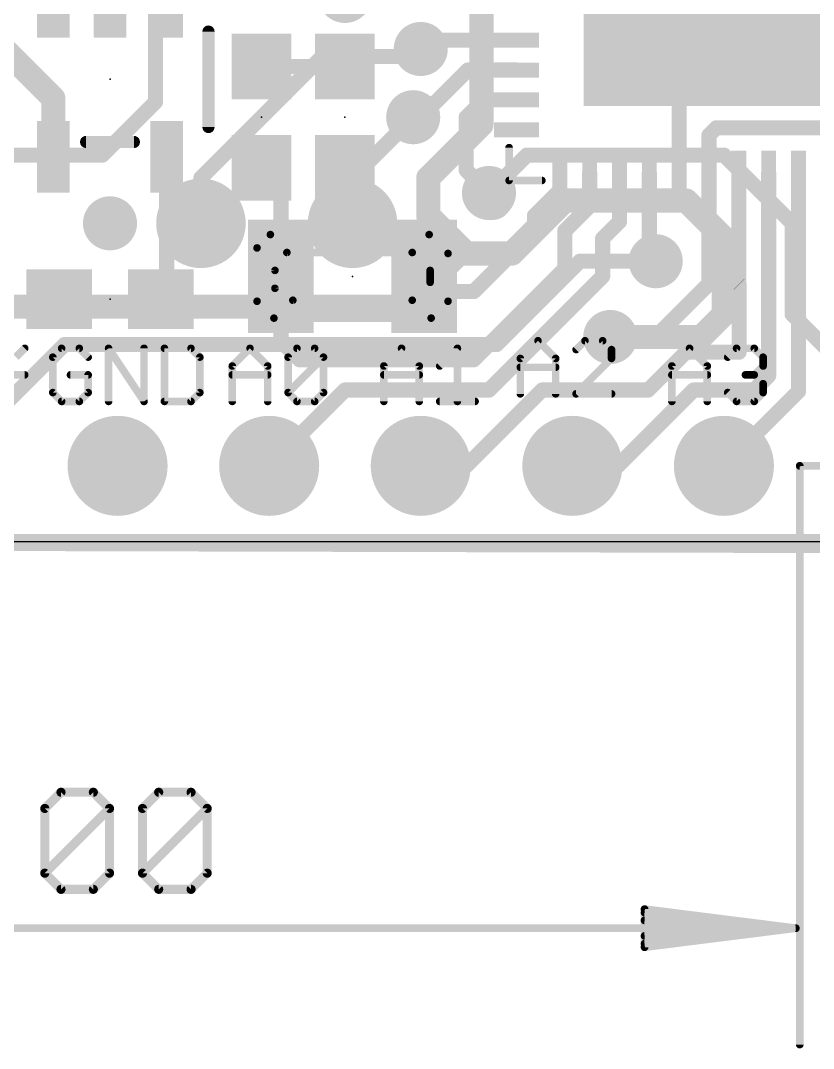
# Model space of a CAD drawing. Extents: x -9.1 to 62.5, y -8.5 to 33.
# Drawn here: x 12.34 to 25.63, y -8.49 to 8.73 of the extents above; entities that cross this region are included whole.
import ezdxf

# ---------------------------------------------------------------- set-up
doc = ezdxf.new("R2010")
doc.units = 0
for name, color, linetype in [('1', 12, 'CONTINUOUS'), ('16', 132, 'CONTINUOUS'), ('17', 110, 'CONTINUOUS'), ('18', 110, 'CONTINUOUS'), ('20', 53, 'CONTINUOUS'), ('21', 40, 'CONTINUOUS'), ('23', 40, 'CONTINUOUS'), ('47', 253, 'CONTINUOUS')]:
    doc.layers.add(name, color=color, linetype=linetype)

# ---------------------------------------------------------------- blocks, each defined once
blk = doc.blocks.new('RECT')
blk.add_solid([(-0.5, -0.5), (0.5, -0.5), (-0.5, 0.5), (0.5, 0.5)])
blk = doc.blocks.new('ROUNDP')
at = {"const_width": 0.5}
blk.add_lwpolyline([(0, -0.25, 1), (0, 0.25, 1), (0, -0.25)], format="xyb", dxfattribs=at)
blk = doc.blocks.new('PIE')
at = {"const_width": 0.5}
blk.add_lwpolyline([(0, -0.25, 1), (0, 0.25, 1), (0, -0.25)], format="xyb", dxfattribs=at)
blk = doc.blocks.new('ROUNDV')
at = {"const_width": 0.5}
blk.add_lwpolyline([(0, -0.25, 1), (0, 0.25, 1), (0, -0.25)], format="xyb", dxfattribs=at)

msp = doc.modelspace()

# ---------------------------------------------------------------- linework, layer by layer
at = {"layer": '1'}
for points, const_width in [([(23.368, 8.89), (23.368, 7.874)], 0.254), ([(23.38, 6.177), (23.38, 8.902)], 0.254), ([(12.065, 8.255), (12.893, 7.427)], 0.4064), ([(19.197, 8.402), (19.05, 8.255)], 0.254), ([(20.655, 8.402), (19.197, 8.402)], 0.254), ([(17.78, 7.962), (16.383, 7.962)], 0.254), ([(19.84, 7.902), (19.05, 7.112)], 0.254), ([(20.655, 7.902), (19.84, 7.902)], 0.254), ([(12.893, 7.427), (12.893, 6.4469)], 0.4064), ([(20.102, 7.402), (19.812, 7.112)], 0.254), ([(20.655, 7.402), (20.102, 7.402)], 0.254), ([(19.05, 7.112), (18.923, 7.112)], 0.254), ([(19.812, 7.112), (19.812, 6.223)], 0.254), ([(23.88, 6.8112), (24.003, 6.9342)], 0.254), ([(23.88, 6.177), (23.88, 6.8112)], 0.254), ([(26.8732, 6.9342), (24.003, 6.9342)], 0.254), ([(14.793, 6.4469), (14.793, 4.164)], 0.254), ([(16.383, 6.262), (16.707, 5.938)], 0.254), ([(17.78, 6.262), (17.78, 5.772)], 0.254), ([(19.812, 6.223), (20.193, 5.842)], 0.254), ([(21.38, 6.177), (21.38, 5.886)], 0.254), ([(21.88, 5.624), (21.88, 6.177)], 0.254), ([(22.38, 6.177), (22.38, 5.362)], 0.254), ([(22.88, 6.177), (22.88, 4.806)], 0.254), ([(23.88, 6.177), (23.88, 4.322)], 0.254), ([(24.38, 6.177), (24.38, 4.314)], 0.254), ([(24.88, 6.177), (24.88, 2.782)], 0.254), ([(25.38, 6.177), (25.38, 2.52)], 0.254), ([(16.707, 5.938), (16.707, 4.445)], 0.254), ([(17.78, 5.772), (19.107, 4.445)], 0.254), ([(21.38, 5.886), (20.955, 5.461)], 0.254), ([(21.88, 5.624), (21.463, 5.207)], 0.254), ([(20.955, 5.461), (20.955, 5.207)], 0.254), ([(22.38, 5.362), (22.098, 5.08)], 0.254), ([(20.955, 5.207), (19.939, 4.191)], 0.254), ([(21.463, 5.207), (21.463, 4.572)], 0.254), ([(22.098, 5.08), (22.098, 4.445)], 0.254), ([(22.88, 4.806), (22.987, 4.699)], 0.254), ([(19.939, 3.048), (21.463, 4.572)], 0.254), ([(16.707, 3.359), (16.707, 4.445)], 0.254), ([(19.361, 4.191), (19.107, 4.445)], 0.254), ([(22.098, 4.445), (20.193, 2.54)], 0.254), ([(19.939, 4.191), (19.361, 4.191)], 0.254), ([(23.88, 4.322), (22.987, 3.429)], 0.254), ([(24.38, 4.314), (24.384, 4.31)], 0.254), ([(24.384, 4.31), (24.384, 3.175)], 0.254), ([(14.793, 4.164), (14.693, 4.064)], 0.254), ([(17.018, 3.048), (16.707, 3.359)], 0.254), ([(22.987, 3.429), (22.225, 3.429)], 0.254), ([(23.495, 3.175), (22.86, 2.54)], 0.254), ([(24.384, 3.175), (23.495, 3.175)], 0.254), ([(17.018, 3.048), (19.939, 3.048)], 0.254), ([(24.88, 2.782), (24.638, 2.54)], 0.254), ([(17.78, 2.54), (16.51, 1.27)], 0.254), ([(20.193, 2.54), (17.78, 2.54)], 0.254), ([(21.082, 2.54), (19.812, 1.27)], 0.254), ([(22.86, 2.54), (21.082, 2.54)], 0.254), ([(23.622, 2.54), (22.352, 1.27)], 0.254), ([(24.638, 2.54), (23.622, 2.54)], 0.254), ([(25.38, 2.52), (24.13, 1.27)], 0.254), ([(19.812, 1.27), (19.05, 1.27)], 0.254), ([(21.844, 1.27), (21.59, 1.27)], 0.254), ([(22.352, 1.27), (21.59, 1.27)], 0.254), ([(0, 0), (50.927, -0.127)], 0.254)]:
    msp.add_lwpolyline(points, dxfattribs=dict(at, const_width=const_width))
for points, const_width in [([(19.197, 8.4655, 1), (19.197, 8.3385)], 0.127), ([(19.2419, 8.3571, 1), (19.1521, 8.4469)], 0.127), ([(20.655, 8.3385, 1), (20.655, 8.4655)], 0.127), ([(19.0051, 8.2999, 1), (19.0949, 8.2101)], 0.127), ([(16.383, 8.0255, 1), (16.383, 7.8985)], 0.127), ([(17.78, 7.8985, 1), (17.78, 8.0255)], 0.127), ([(19.84, 7.9655, 1), (19.84, 7.8385)], 0.127), ([(19.8849, 7.8571, 1), (19.7951, 7.9469)], 0.127), ([(20.655, 7.8385, 1), (20.655, 7.9655)], 0.127), ([(23.3045, 7.874, 1), (23.4315, 7.874)], 0.127), ([(12.9946, 7.427, 1), (12.7914, 7.427)], 0.2032), ([(12.8212, 7.3552, 1), (12.9648, 7.4988)], 0.2032), ([(20.102, 7.4655, 1), (20.102, 7.3385)], 0.127), ([(20.1469, 7.3571, 1), (20.0571, 7.4469)], 0.127), ([(20.655, 7.3385, 1), (20.655, 7.4655)], 0.127), ([(18.923, 7.1755, 1), (18.923, 7.0485)], 0.127), ([(19.05, 7.0485, 1), (19.05, 7.1755)], 0.127), ([(19.8755, 7.112, 1), (19.7485, 7.112)], 0.127), ([(19.0051, 7.1569, 1), (19.0949, 7.0671)], 0.127), ([(19.7671, 7.1569, 1), (19.8569, 7.0671)], 0.127), ([(23.9435, 6.8112, 1), (23.8165, 6.8112)], 0.127), ([(23.8351, 6.8561, 1), (23.9249, 6.7663)], 0.127), ([(24.003, 6.9977, 1), (24.003, 6.8707)], 0.127), ([(24.0479, 6.8893, 1), (23.9581, 6.9791)], 0.127), ([(12.7914, 6.4469, 1), (12.9946, 6.4469)], 0.2032), ([(14.8565, 6.4469, 1), (14.7295, 6.4469)], 0.127), ([(16.4279, 6.3069, 1), (16.3381, 6.2171)], 0.127), ([(17.8435, 6.262, 1), (17.7165, 6.262)], 0.127), ([(19.8569, 6.2679, 1), (19.7671, 6.1781)], 0.127), ([(19.7485, 6.223, 1), (19.8755, 6.223)], 0.127), ([(21.4435, 6.177, 1), (21.3165, 6.177)], 0.127), ([(21.9435, 6.177, 1), (21.8165, 6.177)], 0.127), ([(22.4435, 6.177, 1), (22.3165, 6.177)], 0.127), ([(22.9435, 6.177, 1), (22.8165, 6.177)], 0.127), ([(23.3165, 6.177, 1), (23.4435, 6.177)], 0.127), ([(23.9435, 6.177, 1), (23.8165, 6.177)], 0.127), ([(23.8165, 6.177, 1), (23.9435, 6.177)], 0.127), ([(24.4435, 6.177, 1), (24.3165, 6.177)], 0.127), ([(24.9435, 6.177, 1), (24.8165, 6.177)], 0.127), ([(25.4435, 6.177, 1), (25.3165, 6.177)], 0.127), ([(16.7705, 5.938, 1), (16.6435, 5.938)], 0.127), ([(16.6621, 5.8931, 1), (16.7519, 5.9829)], 0.127), ([(17.8249, 5.8169, 1), (17.7351, 5.7271)], 0.127), ([(20.1481, 5.7971, 1), (20.2379, 5.8869)], 0.127), ([(21.3165, 5.886, 1), (21.4435, 5.886)], 0.127), ([(21.4249, 5.8411, 1), (21.3351, 5.9309)], 0.127), ([(17.7165, 5.772, 1), (17.8435, 5.772)], 0.127), ([(21.8165, 5.624, 1), (21.9435, 5.624)], 0.127), ([(21.9249, 5.5791, 1), (21.8351, 5.6689)], 0.127), ([(21.0185, 5.461, 1), (20.8915, 5.461)], 0.127), ([(20.9101, 5.5059, 1), (20.9999, 5.4161)], 0.127), ([(22.3165, 5.362, 1), (22.4435, 5.362)], 0.127), ([(22.4249, 5.3171, 1), (22.3351, 5.4069)], 0.127), ([(20.8915, 5.207, 1), (21.0185, 5.207)], 0.127), ([(20.9999, 5.1621, 1), (20.9101, 5.2519)], 0.127), ([(21.5265, 5.207, 1), (21.3995, 5.207)], 0.127), ([(21.4181, 5.2519, 1), (21.5079, 5.1621)], 0.127), ([(22.1615, 5.08, 1), (22.0345, 5.08)], 0.127), ([(22.0531, 5.1249, 1), (22.1429, 5.0351)], 0.127), ([(22.9249, 4.8509, 1), (22.8351, 4.7611)], 0.127), ([(22.8165, 4.806, 1), (22.9435, 4.806)], 0.127), ([(21.5079, 4.5271, 1), (21.4181, 4.6169)], 0.127), ([(22.9421, 4.6541, 1), (23.0319, 4.7439)], 0.127), ([(16.7705, 4.445, 1), (16.6435, 4.445)], 0.127), ([(16.6435, 4.445, 1), (16.7705, 4.445)], 0.127), ([(19.1519, 4.4899, 1), (19.0621, 4.4001)], 0.127), ([(19.0621, 4.4001, 1), (19.1519, 4.4899)], 0.127), ([(21.3995, 4.572, 1), (21.5265, 4.572)], 0.127), ([(22.0345, 4.445, 1), (22.1615, 4.445)], 0.127), ([(22.1429, 4.4001, 1), (22.0531, 4.4899)], 0.127), ([(19.361, 4.2545, 1), (19.361, 4.1275)], 0.127), ([(19.939, 4.1275, 1), (19.939, 4.2545)], 0.127), ([(23.8165, 4.322, 1), (23.9435, 4.322)], 0.127), ([(23.9249, 4.2771, 1), (23.8351, 4.3669)], 0.127), ([(24.4249, 4.3589, 1), (24.3351, 4.2691)], 0.127), ([(24.3165, 4.314, 1), (24.4435, 4.314)], 0.127), ([(24.4475, 4.31, 1), (24.3205, 4.31)], 0.127), ([(24.3391, 4.2651, 1), (24.4289, 4.3549)], 0.127), ([(14.6481, 4.1089, 1), (14.7379, 4.0191)], 0.127), ([(14.7295, 4.164, 1), (14.8565, 4.164)], 0.127), ([(14.8379, 4.1191, 1), (14.7481, 4.2089)], 0.127), ([(19.3161, 4.1461, 1), (19.4059, 4.2359)], 0.127), ([(19.8941, 4.2359, 1), (19.9839, 4.1461)], 0.127), ([(16.7519, 3.4039, 1), (16.6621, 3.3141)], 0.127), ([(22.225, 3.4925, 1), (22.225, 3.3655)], 0.127), ([(22.9421, 3.4739, 1), (23.0319, 3.3841)], 0.127), ([(22.987, 3.3655, 1), (22.987, 3.4925)], 0.127), ([(16.6435, 3.359, 1), (16.7705, 3.359)], 0.127), ([(23.495, 3.2385, 1), (23.495, 3.1115)], 0.127), ([(23.5399, 3.1301, 1), (23.4501, 3.2199)], 0.127), ([(24.384, 3.1115, 1), (24.384, 3.2385)], 0.127), ([(17.018, 3.1115, 1), (17.018, 2.9845)], 0.127), ([(16.9731, 3.0031, 1), (17.0629, 3.0929)], 0.127), ([(19.8941, 3.0929, 1), (19.9839, 3.0031)], 0.127), ([(19.939, 2.9845, 1), (19.939, 3.1115)], 0.127), ([(24.3205, 3.175, 1), (24.4475, 3.175)], 0.127), ([(24.8165, 2.782, 1), (24.9435, 2.782)], 0.127), ([(24.9249, 2.7371, 1), (24.8351, 2.8269)], 0.127), ([(17.78, 2.6035, 1), (17.78, 2.4765)], 0.127), ([(17.8249, 2.4951, 1), (17.7351, 2.5849)], 0.127), ([(20.1481, 2.5849, 1), (20.2379, 2.4951)], 0.127), ([(20.193, 2.4765, 1), (20.193, 2.6035)], 0.127), ([(21.082, 2.6035, 1), (21.082, 2.4765)], 0.127), ([(21.1269, 2.4951, 1), (21.0371, 2.5849)], 0.127), ([(22.8151, 2.5849, 1), (22.9049, 2.4951)], 0.127), ([(22.86, 2.4765, 1), (22.86, 2.6035)], 0.127), ([(23.622, 2.6035, 1), (23.622, 2.4765)], 0.127), ([(23.6669, 2.4951, 1), (23.5771, 2.5849)], 0.127), ([(24.5931, 2.5849, 1), (24.6829, 2.4951)], 0.127), ([(24.638, 2.4765, 1), (24.638, 2.6035)], 0.127), ([(25.3165, 2.52, 1), (25.4435, 2.52)], 0.127), ([(25.4249, 2.4751, 1), (25.3351, 2.5649)], 0.127), ([(16.4651, 1.3149, 1), (16.5549, 1.2251)], 0.127), ([(19.05, 1.3335, 1), (19.05, 1.2065)], 0.127), ([(19.7671, 1.3149, 1), (19.8569, 1.2251)], 0.127), ([(19.812, 1.2065, 1), (19.812, 1.3335)], 0.127), ([(21.59, 1.3335, 1), (21.59, 1.2065)], 0.127), ([(21.59, 1.3335, 1), (21.59, 1.2065)], 0.127), ([(21.844, 1.2065, 1), (21.844, 1.3335)], 0.127), ([(22.3071, 1.3149, 1), (22.3969, 1.2251)], 0.127), ([(22.352, 1.2065, 1), (22.352, 1.3335)], 0.127), ([(24.0851, 1.3149, 1), (24.1749, 1.2251)], 0.127)]:
    msp.add_lwpolyline(points, format="xyb", dxfattribs=dict(at, const_width=const_width))
at = {"layer": '16'}
for points, const_width in [([(20.066, 10.414), (20.066, 6.985)], 0.4064), ([(14.605, 7.366), (14.605, 9.144)], 0.254), ([(19.05, 8.255), (18.923, 8.128)], 0.254), ([(17.399, 8.128), (15.367, 6.096)], 0.254), ([(18.923, 8.128), (17.399, 8.128)], 0.254), ([(13.716, 6.477), (14.605, 7.366)], 0.254), ([(17.907, 6.096), (18.923, 7.112)], 0.254), ([(18.923, 7.112), (19.05, 7.112)], 0.254), ([(20.066, 6.985), (19.177, 6.096)], 0.4064), ([(13.716, 6.477), (10.033, 6.477)], 0.254), ([(20.193, 5.842), (20.828, 6.477)], 0.254), ([(20.828, 6.477), (24.13, 6.477)], 0.254), ([(24.13, 6.477), (25.273, 5.334)], 0.254), ([(15.367, 6.096), (15.367, 5.334)], 0.254), ([(17.907, 5.334), (17.907, 6.096)], 0.254), ([(19.177, 6.096), (19.177, 5.461)], 0.4064), ([(20.574, 4.826), (21.463, 5.715)], 0.4064), ([(21.463, 5.715), (23.499, 5.715)], 0.4064), ([(23.499, 5.715), (24.13, 5.084)], 0.4064), ([(19.177, 5.461), (19.685, 4.953)], 0.4064), ([(25.273, 5.334), (25.273, 3.81)], 0.254), ([(24.13, 5.084), (24.13, 3.81)], 0.4064), ([(18.796, 3.937), (19.685, 4.826)], 0.4064), ([(19.685, 4.953), (19.812, 4.826)], 0.4064), ([(19.685, 4.826), (19.685, 4.953)], 0.4064), ([(19.812, 4.826), (20.574, 4.826)], 0.4064), ([(21.717, 4.699), (20.32, 3.302)], 0.254), ([(22.987, 4.699), (21.717, 4.699)], 0.254), ([(11.557, 3.937), (18.796, 3.937)], 0.4064), ([(24.13, 3.81), (23.749, 3.429)], 0.4064), ([(25.273, 3.81), (26.416, 2.667)], 0.254), ([(23.749, 3.429), (22.225, 3.429)], 0.4064), ([(13.081, 3.302), (11.43, 1.651)], 0.254), ([(20.32, 3.302), (13.081, 3.302)], 0.254), ([(50.927, 0), (0, 0)], 0.254)]:
    msp.add_lwpolyline(points, dxfattribs=dict(at, const_width=const_width))
for points, const_width in [([(19.0949, 8.2101, 1), (19.0051, 8.2999)], 0.127), ([(17.399, 8.1915, 1), (17.399, 8.0645)], 0.127), ([(17.4439, 8.0831, 1), (17.3541, 8.1729)], 0.127), ([(18.8781, 8.1729, 1), (18.9679, 8.0831)], 0.127), ([(18.923, 8.0645, 1), (18.923, 8.1915)], 0.127), ([(14.5415, 7.366, 1), (14.6685, 7.366)], 0.127), ([(14.6499, 7.3211, 1), (14.5601, 7.4109)], 0.127), ([(18.923, 7.1755, 1), (18.923, 7.0485)], 0.127), ([(18.9679, 7.0671, 1), (18.8781, 7.1569)], 0.127), ([(19.05, 7.0485, 1), (19.05, 7.1755)], 0.127), ([(19.9644, 6.985, 1), (20.1676, 6.985)], 0.2032), ([(20.1378, 6.9132, 1), (19.9942, 7.0568)], 0.2032), ([(13.6711, 6.5219, 1), (13.7609, 6.4321)], 0.127), ([(13.716, 6.4135, 1), (13.716, 6.5405)], 0.127), ([(20.828, 6.5405, 1), (20.828, 6.4135)], 0.127), ([(20.8729, 6.4321, 1), (20.7831, 6.5219)], 0.127), ([(24.1749, 6.5219, 1), (24.0851, 6.4321)], 0.127), ([(24.13, 6.4135, 1), (24.13, 6.5405)], 0.127), ([(15.4305, 6.096, 1), (15.3035, 6.096)], 0.127), ([(15.3221, 6.1409, 1), (15.4119, 6.0511)], 0.127), ([(17.9705, 6.096, 1), (17.8435, 6.096)], 0.127), ([(17.8621, 6.1409, 1), (17.9519, 6.0511)], 0.127), ([(19.2786, 6.096, 1), (19.0754, 6.096)], 0.2032), ([(19.1052, 6.1678, 1), (19.2488, 6.0242)], 0.2032), ([(20.1481, 5.8869, 1), (20.2379, 5.7971)], 0.127), ([(21.463, 5.8166, 1), (21.463, 5.6134)], 0.2032), ([(21.5348, 5.6432, 1), (21.3912, 5.7868)], 0.2032), ([(23.5708, 5.7868, 1), (23.4272, 5.6432)], 0.2032), ([(23.499, 5.6134, 1), (23.499, 5.8166)], 0.2032), ([(19.0754, 5.461, 1), (19.2786, 5.461)], 0.2032), ([(19.2488, 5.5328, 1), (19.1052, 5.3892)], 0.2032), ([(15.3035, 5.334, 1), (15.4305, 5.334)], 0.127), ([(17.8435, 5.334, 1), (17.9705, 5.334)], 0.127), ([(25.3365, 5.334, 1), (25.2095, 5.334)], 0.127), ([(25.2281, 5.2891, 1), (25.3179, 5.3789)], 0.127), ([(24.2316, 5.084, 1), (24.0284, 5.084)], 0.2032), ([(24.0582, 5.0122, 1), (24.2018, 5.1558)], 0.2032), ([(19.7866, 4.953, 1), (19.5834, 4.953)], 0.2032), ([(19.7568, 5.0248, 1), (19.6132, 4.8812)], 0.2032), ([(19.6132, 4.8812, 1), (19.7568, 5.0248)], 0.2032), ([(19.7568, 4.7542, 1), (19.6132, 4.8978)], 0.2032), ([(19.812, 4.9276, 1), (19.812, 4.7244)], 0.2032), ([(19.7402, 4.7542, 1), (19.8838, 4.8978)], 0.2032), ([(20.5022, 4.8978, 1), (20.6458, 4.7542)], 0.2032), ([(20.574, 4.7244, 1), (20.574, 4.9276)], 0.2032), ([(19.5834, 4.826, 1), (19.7866, 4.826)], 0.2032), ([(21.717, 4.7625, 1), (21.717, 4.6355)], 0.127), ([(21.7619, 4.6541, 1), (21.6721, 4.7439)], 0.127), ([(22.987, 4.6355, 1), (22.987, 4.7625)], 0.127), ([(18.796, 3.8354, 1), (18.796, 4.0386)], 0.2032), ([(18.7242, 4.0088, 1), (18.8678, 3.8652)], 0.2032), ([(24.2018, 3.7382, 1), (24.0582, 3.8818)], 0.2032), ([(24.0284, 3.81, 1), (24.2316, 3.81)], 0.2032), ([(25.3179, 3.8549, 1), (25.2281, 3.7651)], 0.127), ([(25.2095, 3.81, 1), (25.3365, 3.81)], 0.127), ([(22.225, 3.5306, 1), (22.225, 3.3274)], 0.2032), ([(23.749, 3.3274, 1), (23.749, 3.5306)], 0.2032), ([(23.6772, 3.5008, 1), (23.8208, 3.3572)], 0.2032), ([(13.081, 3.3655, 1), (13.081, 3.2385)], 0.127), ([(13.1259, 3.2571, 1), (13.0361, 3.3469)], 0.127), ([(20.2751, 3.3469, 1), (20.3649, 3.2571)], 0.127), ([(20.32, 3.2385, 1), (20.32, 3.3655)], 0.127)]:
    msp.add_lwpolyline(points, format="xyb", dxfattribs=dict(at, const_width=const_width))
at = {"layer": '20'}
msp.add_line((2.54, 0), (48.26, 0), dxfattribs=at)
at = {"layer": '21'}
for points, const_width in [([(15.493, 6.947), (15.493, 8.547)], 0.2032), ([(14.243, 6.697), (13.443, 6.697)], 0.2032), ([(20.53, 6.602), (20.53, 6.052)], 0.127), ([(20.53, 6.052), (21.08, 6.052)], 0.127), ([(16.5306, 5.145), (19.1908, 5.145)], 0.127), ([(16.307, 4.0278), (16.307, 4.9214)], 0.127), ([(16.807, 4.845), (18.907, 4.845)], 0.127), ([(19.507, 4.8288), (19.507, 4.0278)], 0.127), ([(16.607, 4.245), (16.607, 4.545)], 0.127), ([(19.207, 4.545), (19.207, 4.345)], 0.127), ([(18.907, 4.045), (16.907, 4.045)], 0.127), ([(19.2242, 3.745), (16.5898, 3.745)], 0.127), ([(12.2655, 3.091), (12.4138, 3.2393)], 0.127), ([(13.0325, 3.2393), (12.8842, 3.091)], 0.127), ([(13.3291, 3.2393), (13.0325, 3.2393)], 0.127), ([(13.4774, 3.091), (13.3291, 3.2393)], 0.127), ([(13.8197, 2.3495), (13.8197, 3.2393)], 0.127), ([(13.8197, 3.2393), (14.4129, 2.3495)], 0.127), ([(14.4129, 2.3495), (14.4129, 3.2393)], 0.127), ([(14.7553, 3.2393), (14.7553, 2.3495)], 0.127), ([(15.2001, 3.2393), (14.7553, 3.2393)], 0.127), ([(15.3484, 3.091), (15.2001, 3.2393)], 0.127), ([(15.892, 2.9427), (16.1886, 3.2393)], 0.127), ([(16.1886, 3.2393), (16.4852, 2.9427)], 0.127), ([(16.8275, 3.091), (16.9758, 3.2393)], 0.127), ([(16.9758, 3.2393), (17.2724, 3.2393)], 0.127), ([(17.2724, 3.2393), (17.4207, 3.091)], 0.127), ([(18.432, 2.9427), (18.7286, 3.2393)], 0.127), ([(18.7286, 3.2393), (19.0252, 2.9427)], 0.127), ([(19.3675, 2.9427), (19.6641, 3.2393)], 0.127), ([(19.6641, 3.2393), (19.6641, 2.3495)], 0.127), ([(20.718, 3.0697), (21.0146, 3.3663)], 0.127), ([(21.0146, 3.3663), (21.3112, 3.0697)], 0.127), ([(21.8018, 3.3663), (21.6535, 3.218)], 0.127), ([(22.0984, 3.3663), (21.8018, 3.3663)], 0.127), ([(22.2467, 3.218), (22.0984, 3.3663)], 0.127), ([(22.2467, 3.0697), (22.2467, 3.218)], 0.127), ([(23.258, 2.9427), (23.5546, 3.2393)], 0.127), ([(23.5546, 3.2393), (23.8512, 2.9427)], 0.127), ([(24.1935, 3.091), (24.3418, 3.2393)], 0.127), ([(24.3418, 3.2393), (24.6384, 3.2393)], 0.127), ([(24.6384, 3.2393), (24.7867, 3.091)], 0.127), ([(12.8842, 3.091), (12.8842, 2.4978)], 0.127), ([(15.3484, 2.4978), (15.3484, 3.091)], 0.127), ([(16.8275, 2.4978), (16.8275, 3.091)], 0.127), ([(16.8275, 2.4978), (17.4207, 3.091)], 0.127), ([(17.4207, 3.091), (17.4207, 2.4978)], 0.127), ([(20.718, 2.4765), (20.718, 3.0697)], 0.127), ([(21.3112, 3.0697), (21.3112, 2.4765)], 0.127), ([(21.6535, 2.4765), (22.2467, 3.0697)], 0.127), ([(24.7867, 3.091), (24.7867, 2.9427)], 0.127), ([(15.892, 2.3495), (15.892, 2.9427)], 0.127), ([(16.4852, 2.9427), (16.4852, 2.3495)], 0.127), ([(18.432, 2.3495), (18.432, 2.9427)], 0.127), ([(19.0252, 2.9427), (19.0252, 2.3495)], 0.127), ([(20.718, 2.9214), (21.3112, 2.9214)], 0.127), ([(23.258, 2.3495), (23.258, 2.9427)], 0.127), ([(23.8512, 2.9427), (23.8512, 2.3495)], 0.127), ([(24.7867, 2.9427), (24.6384, 2.7944)], 0.127), ([(12.1172, 2.7944), (12.4138, 2.7944)], 0.127), ([(13.4774, 2.7944), (13.1808, 2.7944)], 0.127), ([(13.4774, 2.4978), (13.4774, 2.7944)], 0.127), ([(15.892, 2.7944), (16.4852, 2.7944)], 0.127), ([(18.432, 2.7944), (19.0252, 2.7944)], 0.127), ([(23.258, 2.7944), (23.8512, 2.7944)], 0.127), ([(24.6384, 2.7944), (24.4901, 2.7944)], 0.127), ([(24.6384, 2.7944), (24.7867, 2.6461)], 0.127), ([(24.7867, 2.6461), (24.7867, 2.4978)], 0.127), ([(12.8842, 2.4978), (13.0325, 2.3495)], 0.127), ([(13.0325, 2.3495), (13.3291, 2.3495)], 0.127), ([(13.3291, 2.3495), (13.4774, 2.4978)], 0.127), ([(14.7553, 2.3495), (15.2001, 2.3495)], 0.127), ([(15.2001, 2.3495), (15.3484, 2.4978)], 0.127), ([(16.9758, 2.3495), (16.8275, 2.4978)], 0.127), ([(17.2724, 2.3495), (16.9758, 2.3495)], 0.127), ([(17.4207, 2.4978), (17.2724, 2.3495)], 0.127), ([(19.3675, 2.3495), (19.9607, 2.3495)], 0.127), ([(22.2467, 2.4765), (21.6535, 2.4765)], 0.127), ([(24.3418, 2.3495), (24.1935, 2.4978)], 0.127), ([(24.6384, 2.3495), (24.3418, 2.3495)], 0.127), ([(24.7867, 2.4978), (24.6384, 2.3495)], 0.127)]:
    msp.add_lwpolyline(points, dxfattribs=dict(at, const_width=const_width))
for points, const_width in [([(15.5438, 8.547, 1), (15.4422, 8.547)], 0.1016), ([(15.4422, 6.947, 1), (15.5438, 6.947)], 0.1016), ([(13.443, 6.7478, 1), (13.443, 6.6462)], 0.1016), ([(14.243, 6.6462, 1), (14.243, 6.7478)], 0.1016), ([(20.5617, 6.602, 1), (20.4983, 6.602)], 0.0635), ([(20.252, 5.593, 1), (20.252, 5.847, 1), (20.252, 5.593)], 0.4064), ([(20.53, 6.0838, 1), (20.53, 6.0203)], 0.0635), ([(20.4983, 6.052, 1), (20.5617, 6.052)], 0.0635), ([(21.08, 6.0203, 1), (21.08, 6.0838)], 0.0635), ([(16.5306, 5.145, 0.4142), (16.307, 4.9214)], 0.127), ([(16.5306, 5.1768, 1), (16.5306, 5.1133)], 0.0635), ([(16.5306, 5.1133, 1), (16.5306, 5.1768)], 0.0635), ([(19.507, 4.8288, 0.4142), (19.1908, 5.145)], 0.127), ([(19.1908, 5.1768, 1), (19.1908, 5.1133)], 0.0635), ([(19.1908, 5.1133, 1), (19.1908, 5.1768)], 0.0635), ([(16.3388, 4.9214, 1), (16.2753, 4.9214)], 0.0635), ([(16.2753, 4.9214, 1), (16.3388, 4.9214)], 0.0635), ([(16.807, 4.845, 0.4144), (16.607, 4.545)], 0.127), ([(16.807, 4.8768, 1), (16.807, 4.8133)], 0.0635), ([(16.8132, 4.8139, 1), (16.8008, 4.8761)], 0.0635), ([(19.207, 4.545, 0.414), (18.907, 4.845)], 0.127), ([(18.907, 4.8767, 1), (18.907, 4.8133)], 0.0635), ([(18.907, 4.8133, 1), (18.907, 4.8768)], 0.0635), ([(19.5388, 4.8288, 1), (19.4753, 4.8288)], 0.0635), ([(19.4753, 4.8288, 1), (19.5388, 4.8288)], 0.0635), ([(16.6387, 4.545, 1), (16.5753, 4.545)], 0.0635), ([(16.5759, 4.5388, 1), (16.6381, 4.5512)], 0.0635), ([(19.2387, 4.545, 1), (19.1753, 4.545)], 0.0635), ([(19.1753, 4.545, 1), (19.2387, 4.545)], 0.0635), ([(16.607, 4.245, 0.4142), (16.907, 4.045)], 0.127), ([(16.6381, 4.2512, 1), (16.5759, 4.2388)], 0.0635), ([(18.907, 4.045, 0.4142), (19.207, 4.345)], 0.127), ([(19.2387, 4.345, 1), (19.1753, 4.345)], 0.0635), ([(19.1753, 4.345, 1), (19.2387, 4.345)], 0.0635), ([(16.5753, 4.245, 1), (16.6387, 4.245)], 0.0635), ([(16.307, 4.0278, 0.4142), (16.5898, 3.745)], 0.127), ([(16.3388, 4.0278, 1), (16.2753, 4.0278)], 0.0635), ([(16.2753, 4.0278, 1), (16.3388, 4.0278)], 0.0635), ([(16.907, 4.0767, 1), (16.907, 4.0133)], 0.0635), ([(16.9132, 4.0139, 1), (16.9008, 4.0761)], 0.0635), ([(18.907, 4.0767, 1), (18.907, 4.0133)], 0.0635), ([(18.907, 4.0133, 1), (18.907, 4.0767)], 0.0635), ([(19.2242, 3.745, 0.4142), (19.507, 4.0278)], 0.127), ([(19.5388, 4.0278, 1), (19.4753, 4.0278)], 0.0635), ([(19.4753, 4.0278, 1), (19.5388, 4.0278)], 0.0635), ([(16.5898, 3.7768, 1), (16.5898, 3.7132)], 0.0635), ([(16.5898, 3.7132, 1), (16.5898, 3.7768)], 0.0635), ([(19.2242, 3.7768, 1), (19.2242, 3.7132)], 0.0635), ([(19.2242, 3.7132, 1), (19.2242, 3.7768)], 0.0635), ([(12.4362, 3.2168, 1), (12.3913, 3.2617)], 0.0635), ([(13.0325, 3.271, 1), (13.0325, 3.2075)], 0.0635), ([(13.055, 3.2168, 1), (13.0101, 3.2617)], 0.0635), ([(13.3516, 3.2617, 1), (13.3066, 3.2168)], 0.0635), ([(13.3291, 3.2075, 1), (13.3291, 3.271)], 0.0635), ([(13.8515, 3.2393, 1), (13.788, 3.2393)], 0.0635), ([(13.8462, 3.2569, 1), (13.7933, 3.2216)], 0.0635), ([(14.4447, 3.2393, 1), (14.3812, 3.2393)], 0.0635), ([(14.787, 3.2393, 1), (14.7235, 3.2393)], 0.0635), ([(14.7553, 3.271, 1), (14.7553, 3.2075)], 0.0635), ([(15.2226, 3.2617, 1), (15.1777, 3.2168)], 0.0635), ([(15.2001, 3.2075, 1), (15.2001, 3.271)], 0.0635), ([(16.211, 3.2617, 1), (16.1661, 3.2168)], 0.0635), ([(16.211, 3.2168, 1), (16.1661, 3.2617)], 0.0635), ([(16.9758, 3.271, 1), (16.9758, 3.2075)], 0.0635), ([(16.9982, 3.2168, 1), (16.9533, 3.2617)], 0.0635), ([(17.2948, 3.2617, 1), (17.2499, 3.2168)], 0.0635), ([(17.2724, 3.2075, 1), (17.2724, 3.271)], 0.0635), ([(18.751, 3.2617, 1), (18.7061, 3.2168)], 0.0635), ([(18.751, 3.2168, 1), (18.7061, 3.2617)], 0.0635), ([(19.6958, 3.2393, 1), (19.6323, 3.2393)], 0.0635), ([(19.6865, 3.2168, 1), (19.6416, 3.2617)], 0.0635), ([(21.037, 3.3887, 1), (20.9921, 3.3438)], 0.0635), ([(21.037, 3.3438, 1), (20.9921, 3.3887)], 0.0635), ([(21.8018, 3.398, 1), (21.8018, 3.3345)], 0.0635), ([(21.8242, 3.3438, 1), (21.7793, 3.3887)], 0.0635), ([(22.1208, 3.3887, 1), (22.0759, 3.3438)], 0.0635), ([(22.0984, 3.3345, 1), (22.0984, 3.398)], 0.0635), ([(22.2784, 3.218, 1), (22.2149, 3.218)], 0.0635), ([(23.577, 3.2617, 1), (23.5321, 3.2168)], 0.0635), ([(23.577, 3.2168, 1), (23.5321, 3.2617)], 0.0635), ([(24.3418, 3.271, 1), (24.3418, 3.2075)], 0.0635), ([(24.3642, 3.2168, 1), (24.3193, 3.2617)], 0.0635), ([(24.6608, 3.2617, 1), (24.6159, 3.2168)], 0.0635), ([(24.6384, 3.2075, 1), (24.6384, 3.271)], 0.0635), ([(12.916, 3.091, 1), (12.8525, 3.091)], 0.0635), ([(12.8618, 3.1134, 1), (12.9067, 3.0685)], 0.0635), ([(13.4549, 3.0685, 1), (13.4998, 3.1134)], 0.0635), ([(15.3802, 3.091, 1), (15.3167, 3.091)], 0.0635), ([(15.326, 3.0685, 1), (15.3709, 3.1134)], 0.0635), ([(16.805, 3.1134, 1), (16.85, 3.0685)], 0.0635), ([(16.8592, 3.091, 1), (16.7958, 3.091)], 0.0635), ([(17.4524, 3.091, 1), (17.3889, 3.091)], 0.0635), ([(17.4431, 3.0685, 1), (17.3982, 3.1134)], 0.0635), ([(17.3982, 3.0685, 1), (17.4431, 3.1134)], 0.0635), ([(20.7497, 3.0697, 1), (20.6862, 3.0697)], 0.0635), ([(20.6955, 3.0921, 1), (20.7404, 3.0472)], 0.0635), ([(21.3429, 3.0697, 1), (21.2794, 3.0697)], 0.0635), ([(21.2887, 3.0472, 1), (21.3336, 3.0921)], 0.0635), ([(21.631, 3.2404, 1), (21.676, 3.1955)], 0.0635), ([(22.2149, 3.0697, 1), (22.2784, 3.0697)], 0.0635), ([(22.2242, 3.1955, 1), (22.2691, 3.2404)], 0.0635), ([(22.2691, 3.0472, 1), (22.2242, 3.0921)], 0.0635), ([(24.171, 3.1134, 1), (24.216, 3.0685)], 0.0635), ([(24.8184, 3.091, 1), (24.7549, 3.091)], 0.0635), ([(24.7642, 3.0685, 1), (24.8091, 3.1134)], 0.0635), ([(15.9237, 2.9427, 1), (15.8602, 2.9427)], 0.0635), ([(15.8695, 2.9651, 1), (15.9144, 2.9202)], 0.0635), ([(16.5169, 2.9427, 1), (16.4534, 2.9427)], 0.0635), ([(16.4627, 2.9202, 1), (16.5076, 2.9651)], 0.0635), ([(18.4637, 2.9427, 1), (18.4002, 2.9427)], 0.0635), ([(18.4095, 2.9651, 1), (18.4544, 2.9202)], 0.0635), ([(19.0569, 2.9427, 1), (18.9934, 2.9427)], 0.0635), ([(19.0027, 2.9202, 1), (19.0476, 2.9651)], 0.0635), ([(19.345, 2.9651, 1), (19.39, 2.9202)], 0.0635), ([(20.718, 2.9531, 1), (20.718, 2.8896)], 0.0635), ([(21.3112, 2.8896, 1), (21.3112, 2.9531)], 0.0635), ([(23.2897, 2.9427, 1), (23.2262, 2.9427)], 0.0635), ([(23.2355, 2.9651, 1), (23.2804, 2.9202)], 0.0635), ([(23.8829, 2.9427, 1), (23.8194, 2.9427)], 0.0635), ([(23.8287, 2.9202, 1), (23.8736, 2.9651)], 0.0635), ([(24.7549, 2.9427, 1), (24.8184, 2.9427)], 0.0635), ([(24.8091, 2.9202, 1), (24.7642, 2.9651)], 0.0635), ([(12.4138, 2.7626, 1), (12.4138, 2.8261)], 0.0635), ([(13.1808, 2.8261, 1), (13.1808, 2.7626)], 0.0635), ([(13.5091, 2.7944, 1), (13.4456, 2.7944)], 0.0635), ([(13.4774, 2.7626, 1), (13.4774, 2.8261)], 0.0635), ([(15.892, 2.8261, 1), (15.892, 2.7626)], 0.0635), ([(16.4852, 2.7626, 1), (16.4852, 2.8261)], 0.0635), ([(18.432, 2.8261, 1), (18.432, 2.7626)], 0.0635), ([(19.0252, 2.7626, 1), (19.0252, 2.8261)], 0.0635), ([(23.258, 2.8261, 1), (23.258, 2.7626)], 0.0635), ([(23.8512, 2.7626, 1), (23.8512, 2.8261)], 0.0635), ([(24.4901, 2.8261, 1), (24.4901, 2.7626)], 0.0635), ([(24.6608, 2.8168, 1), (24.6159, 2.7719)], 0.0635), ([(24.6159, 2.8168, 1), (24.6608, 2.7719)], 0.0635), ([(24.6384, 2.7626, 1), (24.6384, 2.8261)], 0.0635), ([(24.8184, 2.6461, 1), (24.7549, 2.6461)], 0.0635), ([(24.7642, 2.6236, 1), (24.8091, 2.6685)], 0.0635), ([(12.8525, 2.4978, 1), (12.916, 2.4978)], 0.0635), ([(12.9067, 2.5202, 1), (12.8618, 2.4753)], 0.0635), ([(13.0325, 2.3813, 1), (13.0325, 2.3177)], 0.0635), ([(13.3291, 2.3177, 1), (13.3291, 2.3813)], 0.0635), ([(13.4456, 2.4978, 1), (13.5091, 2.4978)], 0.0635), ([(13.4998, 2.4753, 1), (13.4549, 2.5202)], 0.0635), ([(14.7553, 2.3813, 1), (14.7553, 2.3177)], 0.0635), ([(15.2001, 2.3177, 1), (15.2001, 2.3813)], 0.0635), ([(15.3167, 2.4978, 1), (15.3802, 2.4978)], 0.0635), ([(15.3709, 2.4753, 1), (15.326, 2.5202)], 0.0635), ([(16.85, 2.5202, 1), (16.805, 2.4753)], 0.0635), ([(16.805, 2.5202, 1), (16.85, 2.4753)], 0.0635), ([(16.7958, 2.4978, 1), (16.8592, 2.4978)], 0.0635), ([(16.9758, 2.3813, 1), (16.9758, 2.3177)], 0.0635), ([(17.2724, 2.3177, 1), (17.2724, 2.3813)], 0.0635), ([(17.3889, 2.4978, 1), (17.4524, 2.4978)], 0.0635), ([(17.4431, 2.4753, 1), (17.3982, 2.5202)], 0.0635), ([(19.3675, 2.3813, 1), (19.3675, 2.3177)], 0.0635), ([(19.9607, 2.3177, 1), (19.9607, 2.3813)], 0.0635), ([(20.6862, 2.4765, 1), (20.7497, 2.4765)], 0.0635), ([(21.2794, 2.4765, 1), (21.3429, 2.4765)], 0.0635), ([(21.631, 2.499, 1), (21.676, 2.454)], 0.0635), ([(21.6535, 2.5083, 1), (21.6535, 2.4447)], 0.0635), ([(22.2467, 2.4447, 1), (22.2467, 2.5083)], 0.0635), ([(24.216, 2.5202, 1), (24.171, 2.4753)], 0.0635), ([(24.3418, 2.3813, 1), (24.3418, 2.3177)], 0.0635), ([(24.6384, 2.3177, 1), (24.6384, 2.3813)], 0.0635), ([(24.7549, 2.4978, 1), (24.8184, 2.4978)], 0.0635), ([(24.8091, 2.4753, 1), (24.7642, 2.5202)], 0.0635), ([(13.0101, 2.327, 1), (13.055, 2.372)], 0.0635), ([(13.3066, 2.372, 1), (13.3516, 2.327)], 0.0635), ([(13.788, 2.3495, 1), (13.8515, 2.3495)], 0.0635), ([(14.3812, 2.3495, 1), (14.4447, 2.3495)], 0.0635), ([(14.3865, 2.3319, 1), (14.4393, 2.3671)], 0.0635), ([(14.7235, 2.3495, 1), (14.787, 2.3495)], 0.0635), ([(15.1777, 2.372, 1), (15.2226, 2.327)], 0.0635), ([(15.8602, 2.3495, 1), (15.9237, 2.3495)], 0.0635), ([(16.4534, 2.3495, 1), (16.5169, 2.3495)], 0.0635), ([(16.9533, 2.327, 1), (16.9982, 2.372)], 0.0635), ([(17.2499, 2.372, 1), (17.2948, 2.327)], 0.0635), ([(18.4002, 2.3495, 1), (18.4637, 2.3495)], 0.0635), ([(18.9934, 2.3495, 1), (19.0569, 2.3495)], 0.0635), ([(19.6323, 2.3495, 1), (19.6958, 2.3495)], 0.0635), ([(23.2262, 2.3495, 1), (23.2897, 2.3495)], 0.0635), ([(23.8194, 2.3495, 1), (23.8829, 2.3495)], 0.0635), ([(24.3193, 2.327, 1), (24.3642, 2.372)], 0.0635), ([(24.6159, 2.372, 1), (24.6608, 2.327)], 0.0635)]:
    msp.add_lwpolyline(points, format="xyb", dxfattribs=dict(at, const_width=const_width))
at = {"layer": '23'}
for p in [(13.843, 7.747), (16.383, 7.112), (17.78, 7.112), (17.907, 4.445), (13.843, 4.064), (25.4, 1.27)]:
    msp.add_point(p, dxfattribs=at)
at = {"layer": '47'}
for points, const_width in [([(25.4, 1.27), (62.402, 1.27)], 0.13), ([(25.4, 1.27), (25.4, -8.427)], 0.13), ([(12.7505, -4.4705), (13.0217, -4.1993)], 0.1524), ([(13.0217, -4.1993), (13.564, -4.1993)], 0.1524), ([(13.564, -4.1993), (13.8352, -4.4705)], 0.1524), ([(14.3877, -4.4705), (14.6589, -4.1993)], 0.1524), ([(14.6589, -4.1993), (15.2012, -4.1993)], 0.1524), ([(15.2012, -4.1993), (15.4724, -4.4705)], 0.1524), ([(12.7505, -5.5551), (12.7505, -4.4705)], 0.1524), ([(12.7505, -5.5551), (13.8352, -4.4705)], 0.1524), ([(13.8352, -4.4705), (13.8352, -5.5551)], 0.1524), ([(14.3877, -5.5551), (14.3877, -4.4705)], 0.1524), ([(14.3877, -5.5551), (15.4724, -4.4705)], 0.1524), ([(15.4724, -4.4705), (15.4724, -5.5551)], 0.1524), ([(13.0217, -5.8263), (12.7505, -5.5551)], 0.1524), ([(13.8352, -5.5551), (13.564, -5.8263)], 0.1524), ([(14.6589, -5.8263), (14.3877, -5.5551)], 0.1524), ([(15.4724, -5.5551), (15.2012, -5.8263)], 0.1524), ([(13.564, -5.8263), (13.0217, -5.8263)], 0.1524), ([(15.2012, -5.8263), (14.6589, -5.8263)], 0.1524), ([(25.335, -6.477), (22.8, -6.1578)], 0.13), ([(22.8, -6.1578), (22.8, -6.7962)], 0.13), ([(25.335, -6.477), (22.8, -6.217)], 0.13), ([(25.335, -6.477), (22.8, -6.347)], 0.13), ([(0.065, -6.477), (25.335, -6.477)], 0.13), ([(22.8, -6.7962), (25.335, -6.477)], 0.13), ([(22.8, -6.607), (25.335, -6.477)], 0.13), ([(22.8, -6.737), (25.335, -6.477)], 0.13)]:
    msp.add_lwpolyline(points, dxfattribs=dict(at, const_width=const_width))
for points, const_width in [([(25.4, 1.3025, 1), (25.4, 1.2375)], 0.065), ([(25.4325, 1.27, 1), (25.3675, 1.27)], 0.065), ([(13.0217, -4.1612, 1), (13.0217, -4.2374)], 0.0762), ([(13.0486, -4.2263, 1), (12.9948, -4.1724)], 0.0762), ([(13.591, -4.1724, 1), (13.5371, -4.2263)], 0.0762), ([(13.564, -4.2374, 1), (13.564, -4.1612)], 0.0762), ([(14.6589, -4.1612, 1), (14.6589, -4.2374)], 0.0762), ([(14.6858, -4.2263, 1), (14.6319, -4.1724)], 0.0762), ([(15.2281, -4.1724, 1), (15.1743, -4.2263)], 0.0762), ([(15.2012, -4.2374, 1), (15.2012, -4.1612)], 0.0762), ([(12.7886, -4.4705, 1), (12.7124, -4.4705)], 0.0762), ([(12.7236, -4.4435, 1), (12.7775, -4.4974)], 0.0762), ([(13.8733, -4.4705, 1), (13.7971, -4.4705)], 0.0762), ([(13.8621, -4.4974, 1), (13.8083, -4.4435)], 0.0762), ([(13.8083, -4.4974, 1), (13.8621, -4.4435)], 0.0762), ([(14.4258, -4.4705, 1), (14.3496, -4.4705)], 0.0762), ([(14.3608, -4.4435, 1), (14.4146, -4.4974)], 0.0762), ([(15.5105, -4.4705, 1), (15.4343, -4.4705)], 0.0762), ([(15.4993, -4.4974, 1), (15.4454, -4.4435)], 0.0762), ([(15.4454, -4.4974, 1), (15.4993, -4.4435)], 0.0762), ([(12.7775, -5.5282, 1), (12.7236, -5.5821)], 0.0762), ([(12.7236, -5.5282, 1), (12.7775, -5.5821)], 0.0762), ([(13.8621, -5.5821, 1), (13.8083, -5.5282)], 0.0762), ([(14.4146, -5.5282, 1), (14.3608, -5.5821)], 0.0762), ([(14.3608, -5.5282, 1), (14.4146, -5.5821)], 0.0762), ([(15.4993, -5.5821, 1), (15.4454, -5.5282)], 0.0762), ([(12.7124, -5.5551, 1), (12.7886, -5.5551)], 0.0762), ([(13.7971, -5.5551, 1), (13.8733, -5.5551)], 0.0762), ([(14.3496, -5.5551, 1), (14.4258, -5.5551)], 0.0762), ([(15.4343, -5.5551, 1), (15.5105, -5.5551)], 0.0762), ([(13.0217, -5.7882, 1), (13.0217, -5.8644)], 0.0762), ([(12.9948, -5.8532, 1), (13.0486, -5.7994)], 0.0762), ([(13.5371, -5.7994, 1), (13.591, -5.8532)], 0.0762), ([(13.564, -5.8644, 1), (13.564, -5.7882)], 0.0762), ([(14.6589, -5.7882, 1), (14.6589, -5.8644)], 0.0762), ([(14.6319, -5.8532, 1), (14.6858, -5.7994)], 0.0762), ([(15.1743, -5.7994, 1), (15.2281, -5.8532)], 0.0762), ([(15.2012, -5.8644, 1), (15.2012, -5.7882)], 0.0762), ([(22.8041, -6.1255, 1), (22.7959, -6.19)], 0.065), ([(22.8325, -6.1578, 1), (22.7675, -6.1578)], 0.065), ([(22.8033, -6.1847, 1), (22.7967, -6.2493)], 0.065), ([(22.8017, -6.3145, 1), (22.7983, -6.3795)], 0.065), ([(22.7983, -6.5745, 1), (22.8017, -6.6395)], 0.065), ([(25.3391, -6.5092, 1), (25.3309, -6.4448)], 0.065), ([(25.3309, -6.5092, 1), (25.3391, -6.4448)], 0.065), ([(25.3383, -6.5093, 1), (25.3317, -6.4447)], 0.065), ([(25.3317, -6.5093, 1), (25.3383, -6.4447)], 0.065), ([(25.3333, -6.5095, 1), (25.3367, -6.4445)], 0.065), ([(25.3367, -6.5095, 1), (25.3333, -6.4445)], 0.065), ([(25.335, -6.5095, 1), (25.335, -6.4445)], 0.065), ([(22.7967, -6.7047, 1), (22.8033, -6.7693)], 0.065), ([(22.7959, -6.764, 1), (22.8041, -6.8285)], 0.065), ([(22.7675, -6.7962, 1), (22.8325, -6.7962)], 0.065), ([(25.3675, -8.427, 1), (25.4325, -8.427)], 0.065)]:
    msp.add_lwpolyline(points, format="xyb", dxfattribs=dict(at, const_width=const_width))

# ---------------------------------------------------------------- block references
at = {"layer": '1'}
for p, xscale, yscale in [((24.13, 9.652), 4.7, 4.7), ((20.655, 8.402), 0.75, 0.25), ((20.655, 7.902), 0.75, 0.25), ((20.655, 7.402), 0.75, 0.25), ((20.655, 6.902), 0.75, 0.25), ((19.107, 4.445), 1.1, 1.9)]:
    msp.add_blockref('RECT', p, dxfattribs=dict(at, xscale=xscale, yscale=yscale))
for p, xscale, yscale, rotation in [((12.893, 9.0471), 0.55, 1.2, 180), ((13.843, 9.0471), 0.55, 1.2, 180), ((14.793, 9.0471), 0.55, 1.2, 180), ((12.893, 6.4469), 0.55, 1.2, 180), ((14.793, 6.4469), 0.55, 1.2, 180), ((21.38, 6.177), 0.75, 0.25, 90), ((21.88, 6.177), 0.75, 0.25, 90), ((22.38, 6.177), 0.75, 0.25, 90), ((22.88, 6.177), 0.75, 0.25, 90), ((23.38, 6.177), 0.75, 0.25, 90), ((23.88, 6.177), 0.75, 0.25, 90), ((24.38, 6.177), 0.75, 0.25, 90), ((24.88, 6.177), 0.75, 0.25, 90), ((25.38, 6.177), 0.75, 0.25, 90), ((16.707, 4.445), 1.1, 1.9, 180)]:
    msp.add_blockref('RECT', p, dxfattribs=dict(at, xscale=xscale, yscale=yscale, rotation=rotation))
at = {"layer": '1', "xscale": 1.1}
for p, rotation in [((16.383, 7.962), 90), ((17.78, 7.962), 90), ((16.383, 6.262), 90), ((17.78, 6.262), 90), ((12.993, 4.064), 180), ((14.693, 4.064), 180)]:
    msp.add_blockref('RECT', p, dxfattribs=dict(at, rotation=rotation))
at = {"layer": '16', "xscale": 1.5, "yscale": 1.5}
for p in [(15.367, 5.334), (17.907, 5.334)]:
    msp.add_blockref('PIE', p, dxfattribs=at)
at = {"layer": '17', "xscale": 1.6764, "yscale": 1.6764, "rotation": 270}
for p in [(13.97, 1.27), (13.97, 1.27), (16.51, 1.27), (16.51, 1.27), (19.05, 1.27), (19.05, 1.27), (21.59, 1.27), (21.59, 1.27), (24.13, 1.27), (24.13, 1.27)]:
    msp.add_blockref('ROUNDP', p, dxfattribs=at)
at = {"layer": '18', "xscale": 0.9064, "yscale": 0.9064}
for p in [(17.78, 9.144), (17.78, 9.144), (19.05, 8.255), (19.05, 8.255), (23.368, 7.874), (23.368, 7.874), (18.923, 7.112), (18.923, 7.112), (20.193, 5.842), (20.193, 5.842), (13.843, 5.334), (13.843, 5.334), (22.987, 4.699), (22.987, 4.699), (22.225, 3.429), (22.225, 3.429)]:
    msp.add_blockref('ROUNDV', p, dxfattribs=at)

doc.saveas('drawing.dxf')
